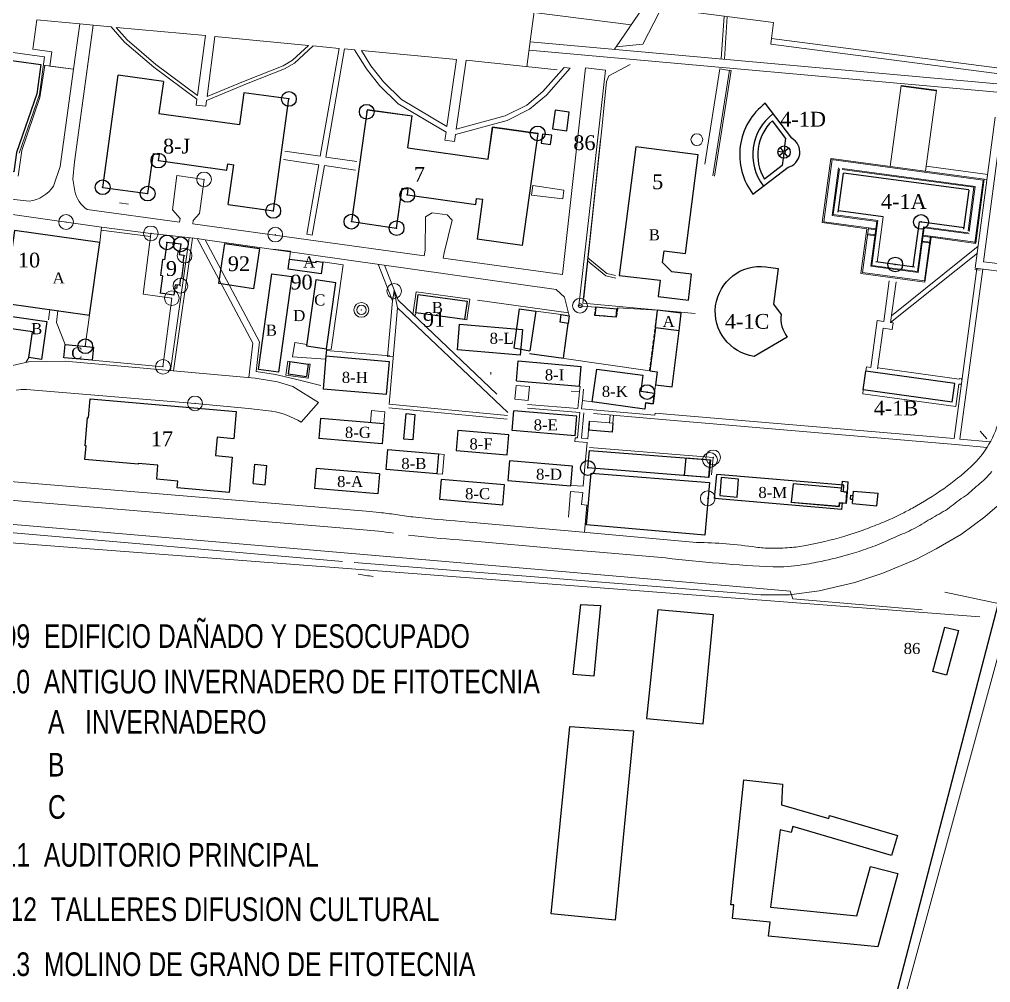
# Model space of a CAD drawing. Header units: millimetres. Extents: x 740 to 5908, y 1492 to 3373.
# Drawn here: x 4745.2 to 5140.1, y 2215.9 to 2607.5 of the extents above; entities that cross this region are included whole.
import ezdxf

# ---------------------------------------------------------------- set-up
doc = ezdxf.new("R2010")
doc.units = ezdxf.units.MM
doc.header["$PDMODE"] = 32
doc.header["$PDSIZE"] = 6
doc.linetypes.add('OCULTA3', pattern=[0.45, 0.3, -0.15])
for name, color, linetype in [('AUXIPUNT', 7, 'Continuous'), ('CERCAS', 42, 'Continuous'), ('CONSTRU2', 4, 'Continuous'), ('CONSTRU3', 3, 'Continuous'), ('CVL_PUNTO_NUM', 7, 'Continuous'), ('EDIFICIOS', 7, 'Continuous'), ('TEMPO', 7, 'Continuous'), ('TEMPOEDI', 7, 'Continuous'), ('VIALI', 6, 'Continuous')]:
    doc.layers.add(name, color=color, linetype=linetype)
doc.layers.add('VIAPEATO', color=8, linetype='Continuous', lineweight=0)
doc.styles.add('ARIAL', font='BOOKOS.TTF')
doc.styles.add('WMF-ARIAL0', font='arial.ttf')

msp = doc.modelspace()

# ---------------------------------------------------------------- linework, layer by layer
at = {"color": 7}
for p, q in [((5079.71, 2419.74), (5079.5, 2417)), ((5079.71, 2419.74), (5082.21, 2419.52)), ((5081.85, 2415.34), (5082.21, 2419.52)), ((5083.13, 2412.53), (5083.26, 2414.03)), ((5083.26, 2414.03), (5084.25, 2413.94)), ((5083.97, 2410.65), (5084.41, 2415.73)), ((5084.41, 2415.73), (5094.32, 2414.87)), ((5093.88, 2409.79), (5094.32, 2414.87)), ((5083.13, 2412.53), (5084.12, 2412.45)), ((5083.97, 2410.65), (5093.88, 2409.79))]:
    msp.add_line(p, q, dxfattribs=at)
msp.add_lwpolyline([(4300.18, 1984.43), (4453.08, 1940.03), (4580.18, 1912.85), (4722.26, 1870.97), (4798.36, 1843.09), (4883.6, 1835.78), (4915.97, 1848.95), (5020.9, 1900.99), (5233.79, 2716.9), (5251.5, 2788.26), (5258.76, 2832.58), (5262.45, 2871.52), (5263.64, 2901.55), (5263.33, 2931.6), (5259.57, 2976.3), (5248.42, 3146.62), (4880.45, 3150.47), (4106.56, 3151.7)])
for points in [[(4924.16, 2483.66), (4949.69, 2481.48), (4948.79, 2470.97), (4923.26, 2473.15)], [(4830.47, 2415.21), (4809.32, 2417.03), (4809.56, 2419.85), (4801, 2420.56), (4801.52, 2426.29), (4793.47, 2426.98), (4793.45, 2426.75), (4771.82, 2428.61), (4772.3, 2434.17), (4771.92, 2434.2), (4772.91, 2445.68), (4773.31, 2445.65), (4773.93, 2453.22), (4833.32, 2448.12), (4832.37, 2437.06), (4825.54, 2437.65), (4824.9, 2430.17), (4831.7, 2429.59)]]:
    msp.add_lwpolyline(points, close=True, dxfattribs=at)
at = {"layer": 'AUXIPUNT', "color": 7}
msp.add_line((4870.07, 2472.92), (4870.07, 2472.92), dxfattribs=at)
for p in [(4902.88, 2536.16), (4880.18, 2525.31), (4880.18, 2525.31), (4898.55, 2522.64), (4805.19, 2516.87), (4810.75, 2516.08), (5000.41, 2456), (4976.32, 2425.14)]:
    msp.add_point(p, dxfattribs=at)
at = {"layer": 'CERCAS', "color": 7}
msp.add_line((4870.01, 2473.51), (4869.6, 2469.36), dxfattribs=at)
msp.add_point((4771.94, 2474.63), dxfattribs=at)
at = {"layer": 'CONSTRU2', "color": 7}
for points in [[(4739.11, 2492.16), (4773.73, 2487.32), (4777.89, 2516.77), (4743.23, 2521.68)], [(4828.73, 2516.48), (4842.87, 2514.32), (4840.38, 2498.01), (4826.24, 2500.17)], [(4842.41, 2465.18), (4847.83, 2504.03), (4855.9, 2502.95), (4850.47, 2464.1)], [(4865.69, 2501.61), (4861.91, 2474.78), (4870.01, 2473.56), (4873.79, 2500.39)], [(4977.66, 2423.03), (5025.77, 2419.21), (5023.91, 2397.86), (4975.77, 2402.04)]]:
    msp.add_lwpolyline(points, close=True, dxfattribs=at)
at = {"layer": 'CONSTRU3', "color": 7}
for p, q in [((4948.35, 2489.92), (4946.23, 2473.94)), ((4948.35, 2489.92), (4955.16, 2488.97)), ((4955.16, 2488.97), (4952.74, 2472.8)), ((4979.51, 2490.49), (4979.21, 2487.19)), ((4988.15, 2489.68), (4979.51, 2490.49)), ((4988.15, 2489.68), (4987.87, 2486.4)), ((4965.12, 2484.4), (4965.54, 2487.5)), ((4965.12, 2484.4), (4965.54, 2487.5)), ((4968.3, 2483.91), (4965.12, 2484.4)), ((4968.3, 2483.91), (4965.12, 2484.4)), ((4965.54, 2487.5), (4968.76, 2487.03)), ((4965.54, 2487.5), (4968.76, 2487.03)), ((4968.76, 2487.03), (4968.3, 2483.91)), ((4968.76, 2487.03), (4968.3, 2483.91)), ((4987.87, 2486.4), (4979.21, 2487.19)), ((4946.23, 2473.94), (4952.74, 2472.8)), ((4855.16, 2468.42), (4854.47, 2463.42)), ((4855.16, 2468.42), (4862.62, 2467.41)), ((4862.62, 2467.41), (4861.93, 2462.4)), ((4854.47, 2463.42), (4861.93, 2462.4)), ((4901.49, 2436.87), (4902.38, 2447.23)), ((4902.38, 2447.23), (4906, 2446.92)), ((4906, 2446.92), (4905.11, 2436.56)), ((4905.11, 2436.56), (4901.49, 2436.87)), ((4840.28, 2418.82), (4840.9, 2426.63)), ((4840.9, 2426.63), (4845.79, 2426.17)), ((4845.16, 2418.36), (4845.79, 2426.17)), ((4840.28, 2418.82), (4845.16, 2418.36)), ((5081.31, 2410.83), (5081.68, 2415.3)), ((5058.82, 2411.26), (5078.52, 2409.54)), ((5078.52, 2409.54), (5078.68, 2411.01)), ((5078.68, 2411.01), (5081.31, 2410.83))]:
    msp.add_line(p, q, dxfattribs=at)
for points in [[(4961.92, 2563.05), (4967.72, 2562.24), (4968.78, 2569.87), (4963.03, 2570.69), (4961.92, 2563.06)], [(4865.75, 2508.92), (4865.8, 2509.3), (4868.56, 2508.88), (4867.91, 2504.14), (4854.48, 2505.92), (4854.99, 2510.08), (4865.82, 2508.67), (4865.85, 2508.9), (4865.65, 2508.93), (4865.62, 2508.7)], [(4754.21, 2469.31), (4749.04, 2470.05), (4750.53, 2480.51), (4729.29, 2483.54), (4729.96, 2488.52), (4756.39, 2484.74), (4754.18, 2469.31)], [(4763.3, 2469.93), (4763.81, 2475.36), (4775.27, 2474.33), (4774.76, 2468.95), (4763.31, 2469.99)]]:
    msp.add_lwpolyline(points, dxfattribs=at)
for points in [[(4957.38, 2557.17), (4961.15, 2556.63), (4961.69, 2560.41), (4957.93, 2560.92)], [(4926.15, 2485.48), (4906.32, 2488.23), (4907.35, 2495.69), (4927.19, 2492.94)], [(4976.96, 2432.29), (5025.98, 2428.39), (5025.34, 2421.25), (4976.32, 2425.14)]]:
    msp.add_lwpolyline(points, close=True, dxfattribs=at)
at = {"layer": 'EDIFICIOS', "color": 7}
for p, q in [((4779.1, 2539.18), (4785.33, 2584.81)), ((4803.75, 2582.29), (4785.33, 2584.81)), ((4803.75, 2582.29), (4801.9, 2569.29)), ((4836.4, 2577.72), (4834.62, 2564.76)), ((4854.75, 2575.2), (4836.4, 2577.72)), ((4848.44, 2529.67), (4854.75, 2575.2)), ((4801.9, 2569.29), (4834.62, 2564.76)), ((4886.56, 2570.83), (4880.18, 2525.31)), ((4904.88, 2568.25), (4886.55, 2570.83)), ((4886.56, 2570.83), (4904.89, 2568.28)), ((4903.09, 2555.3), (4904.89, 2568.28)), ((4937.57, 2563.72), (4935.72, 2550.78)), ((4935.8, 2550.75), (4937.61, 2563.73)), ((4955.93, 2561.18), (4937.57, 2563.72)), ((4937.61, 2563.73), (4955.93, 2561.18)), ((4955.93, 2561.18), (4949.57, 2515.58)), ((4903.09, 2555.3), (4935.8, 2550.75)), ((4797.4, 2536.74), (4799.65, 2552.96)), ((4799.65, 2552.96), (4802.12, 2552.61)), ((4801.78, 2550.14), (4802.12, 2552.61)), ((4801.78, 2550.14), (4829.54, 2546.29)), ((4829.54, 2546.29), (4829.88, 2548.77)), ((4829.88, 2548.77), (4832.36, 2548.43)), ((4830.12, 2532.21), (4832.36, 2548.43)), ((5131.28, 2538.18), (5080.22, 2545.07)), ((4779.1, 2539.18), (4797.4, 2536.74)), ((4830.12, 2532.21), (4848.44, 2529.67)), ((4805.19, 2516.87), (4804.21, 2509.74)), ((4810.76, 2516.11), (4805.19, 2516.87)), ((4810.76, 2516.11), (4810.17, 2511.85)), ((4949.57, 2515.58), (4931.27, 2518.24)), ((4812.01, 2511.6), (4810.17, 2511.85)), ((4803.42, 2509.85), (4802.54, 2503.41)), ((4804.21, 2509.74), (4803.42, 2509.85)), ((4811.96, 2508.67), (4811.08, 2502.23)), ((4812.01, 2511.6), (4811.61, 2508.72)), ((4811.96, 2508.67), (4811.61, 2508.72)), ((4803.33, 2503.3), (4802.35, 2496.16)), ((4803.33, 2503.3), (4802.54, 2503.41)), ((4810.73, 2502.28), (4810.34, 2499.41)), ((4811.08, 2502.23), (4810.73, 2502.28)), ((4807.92, 2495.4), (4802.35, 2496.16)), ((4808.5, 2499.66), (4807.92, 2495.4)), ((4809.1, 2498.1), (4808.3, 2498.2)), ((4810.34, 2499.41), (4808.5, 2499.66)), ((4809.3, 2499.55), (4809.1, 2498.1)), ((4947.25, 2460.61), (4947.94, 2468.65)), ((4947.94, 2468.65), (4973.66, 2466.43)), ((4972.97, 2458.38), (4973.66, 2466.43)), ((5088.31, 2456.89), (5089.33, 2464.46)), ((5125.51, 2459.53), (5089.33, 2464.46)), ((4947.25, 2460.61), (4972.97, 2458.38)), ((5124.48, 2451.96), (5088.31, 2456.89)), ((5124.48, 2451.96), (5125.51, 2459.53)), ((4945.52, 2440.36), (4946.21, 2448.43)), ((4971.9, 2446.22), (4946.21, 2448.43)), ((4971.22, 2438.15), (4971.9, 2446.22)), ((4971.22, 2438.15), (4945.52, 2440.36)), ((5081.48, 2410.87), (5081.85, 2415.34))]:
    msp.add_line(p, q, dxfattribs=at)
at = {"layer": 'EDIFICIOS'}
for p, q in [((5056.85, 2559.15), (5051.36, 2566.35)), ((5056.44, 2556.09), (5056.85, 2559.15)), ((5055.8, 2554.01), (5054.59, 2555.6)), ((5056.44, 2556.09), (5056.17, 2554.11)), ((5058.09, 2555.13), (5056.5, 2553.92)), ((5053.63, 2553.95), (5055.61, 2553.68)), ((5055.71, 2553.31), (5054.12, 2552.1)), ((5056.04, 2553.12), (5055.77, 2551.13)), ((5057.62, 2551.62), (5056.41, 2553.21)), ((5055.36, 2548.08), (5048.16, 2542.58)), ((5055.77, 2551.13), (5055.36, 2548.08))]:
    msp.add_line(p, q, dxfattribs=at)
at = {"layer": 'EDIFICIOS', "color": 7}
msp.add_lwpolyline([(4724.13, 2593.33), (4753.92, 2589.25), (4752.29, 2577.32), (4743.95, 2553.44), (4742.88, 2545.57), (4722.98, 2548.3), (4724.07, 2556.16), (4722.48, 2581.4)], close=True, dxfattribs=at)
at = {"layer": 'EDIFICIOS'}
for points in [[(5057.75, 2547.39, 0.668179), (5059.34, 2559.18), (5048.46, 2573.46, 0.414214), (5043.47, 2536.5)], [(5048.68, 2506.99), (5053.76, 2506.3), (5051.79, 2491.73), (5054.94, 2487.6, 0.198891), (5057.39, 2478.35), (5043.96, 2470.54), (5043.96, 2470.54, -0.98912)]]:
    msp.add_lwpolyline(points, format="xyb", close=True, dxfattribs=at)
for points in [[(5007.31, 2513.43), (5016, 2512.3), (5021.16, 2552.45), (4995.84, 2555.73), (4989.12, 2503.43), (5005.76, 2501.46), (5004.98, 2494.84), (5017.23, 2493.4), (5018.47, 2503.91), (5010.5, 2504.85), (5006.69, 2508.66), (5007.31, 2513.43)], [(4973.52, 2369.7), (4981.53, 2369.21), (4978.72, 2340.48), (4970.32, 2341.16), (4973.52, 2369.7)], [(5000.15, 2323.29), (5023.27, 2321.16), (5027.36, 2365.38), (5004.78, 2367.47), (5000.15, 2323.29)], [(4961.44, 2243.8), (4968.98, 2320.07), (4994.9, 2318.28), (4987.43, 2241.34), (4961.44, 2243.8)], [(5049.84, 2234.8), (5050.41, 2240.43), (5035.1, 2241.97), (5035.66, 2247.56), (5034.44, 2247.56), (5039.8, 2298.3), (5055.52, 2296.64), (5055.07, 2288.17), (5074.34, 2282.68), (5074.63, 2283.8), (5102.24, 2275.7), (5099.86, 2267.64), (5059.65, 2279.39), (5059, 2276.95), (5054.53, 2278.03), (5050.59, 2246.64), (5085.69, 2243.06), (5091.3, 2263.16), (5102.37, 2260.2), (5094.27, 2230.44), (5049.84, 2234.8)]]:
    msp.add_lwpolyline(points, dxfattribs=at)
for points in [[(5016.26, 2429.22), (5026.15, 2428.43), (5025.5, 2421.29), (5015.62, 2422.08)], [(5029.93, 2413.95), (5036.98, 2413.33), (5037.62, 2420.66), (5030.58, 2421.27)], [(5127, 2359.07), (5122.12, 2340.94), (5116.58, 2342.33), (5121.46, 2360.46)]]:
    msp.add_lwpolyline(points, close=True, dxfattribs=at)
at = {"layer": 'EDIFICIOS', "color": 7}
msp.add_lwpolyline([(5080.41, 2415.46), (5081.85, 2415.34), (5079.35, 2415.56), (5079.5, 2417), (5059.81, 2418.72), (5058.99, 2411.3), (5078.69, 2409.58), (5078.85, 2411.05), (5081.48, 2410.87)], dxfattribs=at)
at = {"layer": 'EDIFICIOS'}
for radius in [2.5, 0.5]:
    msp.add_circle((5056.11, 2553.61), radius, dxfattribs=at)
for radius, start, end in [(21.06, 127.3167, 217.3167), (19.06, 133.3389, 211.2946)]:
    msp.add_arc((5064.45, 2552.49), radius, start, end, dxfattribs=at)
at = {"layer": 'EDIFICIOS', "color": 7}
for p in [(4854.75, 2575.2), (4854.75, 2575.2), (4886.43, 2569.97), (4955.93, 2561.18), (4955.93, 2561.18), (4801.71, 2550.15), (4779.02, 2539.29), (4797.32, 2536.72), (4848.38, 2529.68)]:
    msp.add_point(p, dxfattribs=at)
at = {"layer": 'TEMPO', "color": 7}
for p, q in [((5072.31, 2525.26), (5072.31, 2525.22)), ((4987.87, 2486.4), (4988.14, 2489.66)), ((5003.88, 2482.11), (5004.67, 2489.31)), ((5014.32, 2488.12), (5004.67, 2489.31)), ((5013.44, 2480.93), (5014.32, 2488.12)), ((4966.4, 2469.75), (4968.3, 2483.91)), ((4952.59, 2471.72), (4966.4, 2469.75)), ((5010.62, 2458.12), (5010.62, 2458.12)), ((5002.86, 2451.22), (5003.49, 2455.54)), ((5002.86, 2451.22), (5003.49, 2455.53)), ((4999.72, 2451.66), (5002.86, 2451.22)), ((4999.72, 2451.66), (5002.86, 2451.22)), ((4986.29, 2439.73), (4976.58, 2440.58)), ((4976.89, 2444.22), (4976.69, 2440.57)), ((4986.29, 2439.73), (4986.61, 2443.37)), ((5027.89, 2412.77), (5028.74, 2422.54)), ((5080.48, 2418.12), (5028.74, 2422.54)), ((5080.24, 2415.42), (5080.48, 2418.12)), ((5079.61, 2408.24), (5027.89, 2412.77)), ((5079.61, 2408.24), (5079.85, 2410.93))]:
    msp.add_line(p, q, dxfattribs=at)
for p in [(5111.8, 2525.2), (5101.31, 2507.89)]:
    msp.add_point(p, dxfattribs=at)
at = {"layer": 'TEMPOEDI', "color": 7}
for p, q in [((5078.14, 2529.12), (5080.28, 2544.97)), ((4898.55, 2522.64), (4900.82, 2538.97)), ((4900.82, 2538.97), (4903.29, 2538.62)), ((4902.95, 2536.15), (4903.29, 2538.62)), ((4902.95, 2536.15), (4930.71, 2532.28)), ((5129.26, 2522.22), (5131.4, 2538.08)), ((4930.71, 2532.28), (4931.05, 2534.76)), ((4931.05, 2534.76), (4933.53, 2534.42)), ((4933.53, 2534.42), (4931.27, 2518.24)), ((5096.4, 2527.28), (5078.22, 2529.73)), ((4880.18, 2525.31), (4898.55, 2522.64)), ((5108.68, 2506.86), (5111.16, 2525.29)), ((5129.34, 2522.84), (5111.16, 2525.29)), ((5109.22, 2506.78), (5093.38, 2508.92)), ((4869.78, 2470.6), (4868.64, 2457.23)), ((4895.54, 2468.37), (4869.78, 2470.6)), ((4895.48, 2468.38), (4894.34, 2455)), ((4894.39, 2455), (4868.64, 2457.23)), ((4867.62, 2445.26), (4866.93, 2437.18)), ((4893.35, 2443.03), (4867.62, 2445.26)), ((4893.32, 2443.04), (4892.63, 2434.96)), ((4892.65, 2434.95), (4866.93, 2437.18)), ((4923.52, 2440.39), (4922.83, 2432.32)), ((4944.15, 2438.61), (4923.52, 2440.39)), ((4943.46, 2430.54), (4944.15, 2438.61)), ((4894.3, 2424.55), (4894.99, 2432.62)), ((4894.99, 2432.62), (4915.61, 2430.84)), ((4915.61, 2430.84), (4914.92, 2422.77)), ((4922.83, 2432.32), (4943.46, 2430.54)), ((4865.88, 2424.92), (4865.18, 2416.78)), ((4891.59, 2422.7), (4865.88, 2424.92)), ((4944.45, 2428.09), (4943.77, 2420.03)), ((4970.15, 2425.88), (4944.45, 2428.09)), ((4969.46, 2417.82), (4970.15, 2425.88)), ((4891.58, 2422.7), (4890.89, 2414.58)), ((4914.92, 2422.77), (4894.3, 2424.55)), ((4916.69, 2420.51), (4916, 2412.44)), ((4942.41, 2418.28), (4916.69, 2420.51)), ((4941.72, 2410.21), (4942.41, 2418.28)), ((4943.77, 2420.03), (4969.46, 2417.82)), ((4890.89, 2414.61), (4865.19, 2416.83)), ((4916, 2412.44), (4941.72, 2410.21))]:
    msp.add_line(p, q, dxfattribs=at)
msp.add_lwpolyline([(5003.9, 2458.9), (5010.62, 2458.12), (5013.44, 2480.93), (5003.88, 2482.11), (5001.53, 2464.62), (5004.54, 2464.23), (5003.9, 2458.9)], close=True, dxfattribs=at)
msp.add_lwpolyline([(4999.42, 2449.07), (4978.08, 2452.05), (4979.92, 2465.33), (4998.71, 2462.83), (4997.81, 2456.37), (5003.49, 2455.53), (5002.86, 2451.22), (4999.81, 2451.65), (4999.45, 2449.07)], dxfattribs=at)
at = {"layer": 'VIALI', "color": 7, "linetype": 'OCULTA3', "ltscale": 5}
for p, q in [((4979.21, 2487.19), (4979.51, 2490.49)), ((4988.38, 2490.26), (4987.87, 2486.4)), ((5001.53, 2464.62), (5004.67, 2489.31)), ((4987.87, 2486.4), (4979.21, 2487.19))]:
    msp.add_line(p, q, dxfattribs=at)
at = {"layer": 'VIAPEATO', "color": 8}
for p, q in [((4954.45, 2610.7), (4952.99, 2599.65)), ((4998.68, 2612.28), (4987.9, 2596.37)), ((5005.51, 2610.67), (4998.74, 2597.49)), ((5008.55, 2611.86), (5051.81, 2606.21)), ((4752.2, 2607.39), (4750.68, 2595.37)), ((4752.2, 2607.39), (4769.72, 2605.67)), ((4993.99, 2605.34), (4954.41, 2610.36)), ((5031.72, 2608.84), (5030.6, 2591.46)), ((5032.99, 2608.67), (5031.87, 2591.35)), ((4767.18, 2587.24), (4769.72, 2605.67)), ((4769.72, 2605.67), (4767.18, 2587.24)), ((4767.6, 2549.65), (4775.18, 2605.2)), ((4775.18, 2605.2), (4769.72, 2605.67)), ((5051.81, 2606.21), (5051.01, 2599.8)), ((4952.99, 2599.65), (4951.57, 2588.31)), ((5050.71, 2597.52), (5051.01, 2599.8)), ((5051.01, 2599.8), (5166.52, 2584.7)), ((4723.53, 2596.64), (4755.44, 2592.27)), ((4750.68, 2595.37), (4758.3, 2594.39)), ((4869.77, 2551.53), (4877.42, 2595.55)), ((4877.42, 2595.55), (4881.46, 2595.17)), ((4881.46, 2595.17), (4886.29, 2587.45)), ((4884.22, 2594.91), (4888.09, 2588.71)), ((4922.94, 2591.26), (4884.22, 2594.91)), ((5178.2, 2574.83), (4952.41, 2595.06)), ((5179.05, 2578.12), (4952.84, 2598.44)), ((4987.9, 2596.37), (4987.05, 2595.33)), ((4998.74, 2597.49), (4987.9, 2596.37)), ((5050.71, 2597.52), (5168.48, 2582.12)), ((4755.44, 2592.27), (4753.36, 2577.06)), ((4758.3, 2594.39), (4757.54, 2588.56)), ((4922.94, 2591.26), (4919.03, 2564.02)), ((4926.82, 2590.91), (4922.83, 2562.9)), ((4963.87, 2587.02), (4926.82, 2590.91)), ((4755.45, 2588.85), (4753.44, 2575.72)), ((4767.18, 2587.24), (4754.98, 2588.92)), ((4767.18, 2587.24), (4757.54, 2588.56)), ((4767.18, 2587.24), (4761.75, 2547.66)), ((4886.29, 2587.45), (4891.55, 2580.7)), ((4888.09, 2588.71), (4893.19, 2582.17)), ((4958.07, 2578.19), (4966.65, 2588.02)), ((4959.48, 2576.76), (4969.08, 2587.77)), ((4965.99, 2503.75), (4975.33, 2587.78)), ((4969.08, 2587.77), (4966.65, 2588.02)), ((4983.46, 2586.96), (4972.62, 2491.11)), ((4975.33, 2587.78), (4983.46, 2586.96)), ((4993.54, 2589.24), (4984.81, 2584.55)), ((5023.87, 2548.71), (5029.98, 2587.39)), ((5027.19, 2543.89), (5033.89, 2586.93)), ((5027.89, 2543.78), (5034.58, 2586.82)), ((5033.86, 2586.76), (5029.98, 2587.39)), ((5034.58, 2586.82), (5033.89, 2586.93)), ((4984.81, 2584.55), (4983.97, 2582.3)), ((4891.55, 2580.7), (4899.19, 2573.21)), ((4893.19, 2582.17), (4900.54, 2574.96)), ((4983.97, 2582.3), (4982.71, 2569.9)), ((5103.71, 2580.62), (5099.29, 2547.71)), ((5118.01, 2578.54), (5103.68, 2580.42)), ((5118.04, 2578.74), (5103.71, 2580.62)), ((4753.36, 2577.06), (4745.02, 2553.18)), ((4753.44, 2575.72), (4746.2, 2554.18)), ((4900.54, 2574.96), (4919.03, 2564.02)), ((4951.49, 2572.67), (4958.07, 2578.19)), ((4952.59, 2570.99), (4959.48, 2576.76)), ((5118.04, 2578.74), (5113.61, 2545.77)), ((4899.19, 2573.21), (4918.7, 2561.67)), ((4942.75, 2568.37), (4951.49, 2572.67)), ((4943.47, 2566.49), (4952.59, 2570.99)), ((4922.83, 2562.9), (4942.75, 2568.37)), ((4982.71, 2569.9), (4982.22, 2565.59)), ((5142.02, 2567.75), (5133.89, 2506.33)), ((4922.52, 2560.74), (4943.47, 2566.49)), ((4982.22, 2565.59), (4974.63, 2494.18)), ((5144.73, 2565.28), (5137.27, 2508.98)), ((4918.7, 2561.67), (4918.23, 2558.48)), ((4922.11, 2557.94), (4922.52, 2560.74)), ((4918.23, 2558.48), (4922.11, 2557.94)), ((4981.47, 2558.77), (4978.03, 2526.69)), ((4746.2, 2554.18), (4744.65, 2543.85)), ((4882.32, 2549.72), (4869.77, 2551.53)), ((4761.75, 2547.66), (4759.06, 2539.69)), ((4767.6, 2549.65), (4766.89, 2542.64)), ((4866.91, 2548.43), (4852.59, 2550.55)), ((4862.01, 2520.25), (4866.91, 2548.43)), ((4864.26, 2519.85), (4869.17, 2548.1)), ((4881.81, 2546.23), (4869.17, 2548.1)), ((5071.63, 2524.89), (5075.14, 2550.96)), ((5072.27, 2525.27), (5075.68, 2550.54)), ((5137.1, 2542.2), (5075.25, 2550.55)), ((5137.55, 2542.54), (5075.3, 2550.94)), ((5138.94, 2544.52), (5113.9, 2547.9)), ((4807.42, 2530.17), (4809.25, 2544.06)), ((4809.25, 2544.06), (4820.27, 2542.48)), ((5075.64, 2527.84), (5078.25, 2547.17)), ((5076.09, 2528.18), (5078.59, 2546.72)), ((5133.32, 2539.3), (5079.7, 2546.54)), ((5133.77, 2539.64), (5079.76, 2546.93)), ((4766.89, 2542.64), (4767.74, 2537.73)), ((4820.27, 2542.48), (4818.47, 2528.6)), ((5133.32, 2539.3), (5130.97, 2521.53)), ((5133.77, 2539.64), (5131.34, 2521.24)), ((5137.1, 2542.2), (5133.71, 2516.55)), ((5137.55, 2542.54), (5134.11, 2516.5)), ((5138.66, 2542.39), (5137.55, 2542.54)), ((4736.83, 2535.03), (4749.17, 2533.59)), ((4789.47, 2532.46), (4785.87, 2532.97)), ((4747.13, 2527.52), (4738.53, 2528.75)), ((4778.52, 2523.09), (4747.13, 2527.52)), ((4772.72, 2530.28), (4810.29, 2525.12)), ((4810.49, 2526.58), (4807.42, 2530.17)), ((4818.47, 2528.6), (4815.81, 2525.73)), ((4910.32, 2527.22), (4913.06, 2528.84)), ((4913.06, 2528.84), (4919.09, 2528.07)), ((4919.09, 2528.07), (4921.18, 2525.92)), ((5093.83, 2525.39), (5075.64, 2527.84)), ((5094.28, 2525.73), (5076.09, 2528.18)), ((4810.29, 2525.12), (4810.49, 2526.58)), ((4815.63, 2524.39), (4815.81, 2525.73)), ((4815.63, 2524.39), (4909.81, 2511.46)), ((4910.11, 2513.67), (4910.32, 2527.22)), ((4921.18, 2525.92), (4917.84, 2512.68)), ((4978.03, 2526.69), (4974.32, 2492.16)), ((5089.81, 2522.44), (5071.63, 2524.89)), ((5090.45, 2522.82), (5072.27, 2525.27)), ((5091.37, 2507.2), (5093.83, 2525.39)), ((5091.82, 2507.54), (5094.28, 2525.73)), ((4778.37, 2521.88), (4777.89, 2516.77)), ((4778.52, 2523.09), (4778.37, 2521.88)), ((4778.37, 2521.88), (4798.47, 2519.3)), ((4778.52, 2523.09), (4798.63, 2520.51)), ((4798.63, 2520.51), (4798.47, 2519.3)), ((4798.63, 2520.51), (4817.46, 2518.43)), ((4864.26, 2519.85), (4862.01, 2520.25)), ((5087.36, 2504.26), (5089.81, 2522.44)), ((5088, 2504.63), (5090.45, 2522.82)), ((5093.44, 2519.54), (5090.07, 2519.99)), ((5093.5, 2519.93), (5090.13, 2520.39)), ((5093.77, 2521.96), (5090.4, 2522.42)), ((5093.82, 2522.36), (5090.45, 2522.82)), ((5112.81, 2523.23), (5110.36, 2505.04)), ((5113.15, 2522.78), (5110.7, 2504.59)), ((5133.91, 2516.95), (5112.35, 2519.86)), ((5130.99, 2520.78), (5112.81, 2523.23)), ((5131.34, 2520.33), (5113.15, 2522.78)), ((4795.47, 2495.8), (4798.47, 2519.3)), ((4814.21, 2518.72), (4806.58, 2464.8)), ((4815.5, 2518.54), (4807.87, 2464.69)), ((4820.68, 2517.97), (4817.46, 2518.43)), ((4817.46, 2518.43), (4840.11, 2475.86)), ((4820.68, 2517.97), (4842.79, 2476.43)), ((4820.68, 2517.97), (4963.38, 2497.65)), ((5115.74, 2516.53), (5111.97, 2517.04)), ((5115.79, 2516.92), (5112.03, 2517.43)), ((5115.67, 2519.01), (5112.3, 2519.46)), ((5115.72, 2519.41), (5113.27, 2501.22)), ((5115.88, 2518.93), (5113.42, 2500.74)), ((5133.91, 2516.95), (5115.72, 2519.41)), ((5134.06, 2516.47), (5115.88, 2518.93)), ((4855.42, 2513.29), (4848.16, 2514.1)), ((4855.42, 2513.29), (4854.99, 2510.08)), ((4909.81, 2511.46), (4910.11, 2513.67)), ((4917.52, 2510.4), (4917.84, 2512.68)), ((5134.71, 2512.54), (5099.42, 2484.31)), ((5135.06, 2515.29), (5099.78, 2487.06)), ((4868.6, 2508.99), (4876.79, 2507.75)), ((4876.79, 2507.75), (4871.98, 2473.33)), ((4896.83, 2493.12), (4891.03, 2507.95)), ((4917.52, 2510.4), (4965.99, 2503.75)), ((4976.19, 2509.37), (4983.7, 2503.26)), ((4976.26, 2510.56), (4984.06, 2504.28)), ((5137.27, 2508.98), (5153.2, 2507.04)), ((4899.22, 2493.36), (4893.65, 2507.58)), ((4984.06, 2504.28), (4987.59, 2503.4)), ((5113.42, 2500.74), (5087.36, 2504.26)), ((5113.27, 2501.22), (5088, 2504.63)), ((5110.7, 2504.59), (5091.37, 2507.2)), ((5110.36, 2505.04), (5091.82, 2507.54)), ((5134.57, 2506.24), (5125.25, 2437.07)), ((5127.55, 2436.85), (5136.91, 2505.96)), ((5135.91, 2505.59), (5133.64, 2505.9)), ((5133.89, 2506.33), (5157.62, 2503.43)), ((4983.7, 2503.26), (4987.77, 2502.38)), ((5098.89, 2501.2), (5096.65, 2484.69)), ((5101.67, 2500.83), (5099.42, 2484.31)), ((4897.56, 2497.1), (4896.83, 2493.06)), ((4897.56, 2497.1), (4898.95, 2490.3)), ((4897.56, 2497.1), (4899.23, 2493.35)), ((4905.19, 2487.38), (4906.49, 2496.82)), ((4906.49, 2496.82), (4928.31, 2493.79)), ((4966.8, 2494.61), (4963.38, 2497.65)), ((4795.47, 2495.8), (4807.15, 2494.19)), ((4803.55, 2466.28), (4807.15, 2494.19)), ((4896.83, 2493.12), (4894.84, 2470.54)), ((4939.3, 2455.19), (4899.22, 2493.36)), ((4928.31, 2493.79), (4927.14, 2485.34)), ((4968.44, 2488.26), (4931.49, 2493.38)), ((4968.76, 2487.03), (4966.8, 2494.61)), ((4974.32, 2492.16), (5020.01, 2487.96)), ((4757.57, 2489.55), (4756.99, 2485.34)), ((4760.83, 2489.12), (4760.19, 2484.31)), ((4898.95, 2490.3), (4895.48, 2451.08)), ((4898.95, 2490.3), (4943.74, 2447.71)), ((4906.18, 2487.24), (4906.32, 2488.23)), ((4979.51, 2490.49), (4972.62, 2491.11)), ((5004.67, 2489.31), (4988.38, 2490.26)), ((4760.19, 2484.31), (4763.81, 2475.36)), ((4773.73, 2487.32), (4771.94, 2474.63)), ((4906.18, 2487.24), (4905.19, 2487.38)), ((4926.15, 2485.48), (4927.14, 2485.34)), ((5093.94, 2485.06), (5091.35, 2466)), ((5096.65, 2484.69), (5093.94, 2485.06)), ((5099.42, 2484.31), (5100.54, 2484.17)), ((5100.54, 2484.17), (5100.13, 2481.4)), ((4966.4, 2469.75), (4968.3, 2483.91)), ((5096.4, 2481.99), (5094.16, 2465.47)), ((5100.13, 2481.4), (5096.4, 2481.99)), ((4842.79, 2476.43), (4841.4, 2464.32)), ((4856.27, 2470.39), (4857.11, 2476.18)), ((4857.11, 2476.18), (4862, 2475.38)), ((4840.11, 2475.86), (4838.51, 2461.95)), ((4895.74, 2470.7), (4869.98, 2472.93)), ((4871.98, 2473.33), (4870.01, 2473.51)), ((4739.43, 2466.17), (4748.82, 2468.26)), ((4747.84, 2468.04), (4749.03, 2470.05)), ((4748.82, 2468.26), (4763.78, 2468.63)), ((4841, 2461.73), (4763.78, 2468.63)), ((4774.76, 2468.95), (4803.55, 2466.28)), ((4854.37, 2468.53), (4853.58, 2462.83)), ((4855.16, 2468.42), (4854.37, 2468.53)), ((4856.27, 2470.39), (4869.6, 2469.36)), ((4894.84, 2470.54), (4897.18, 2470.33)), ((4966.64, 2469.7), (5001.53, 2464.62)), ((4849.27, 2463.15), (4841.4, 2464.32)), ((4862.62, 2467.41), (4863.41, 2467.3)), ((4863.41, 2467.3), (4862.63, 2461.59)), ((5089.33, 2464.46), (5089.58, 2466.24)), ((5091.35, 2466), (5089.58, 2466.24)), ((5127.37, 2461.3), (5094.2, 2465.82)), ((4841, 2461.73), (4848.45, 2460.5)), ((4848.45, 2460.5), (4850.11, 2460.23)), ((4856.95, 2461.36), (4849.27, 2463.15)), ((4853.58, 2462.83), (4862.57, 2461.61)), ((4867.74, 2458.74), (4856.95, 2461.36)), ((4936.94, 2464.11), (4936.81, 2463.12)), ((5127.41, 2461.55), (5127.37, 2461.3)), ((5128.3, 2461.42), (5127.41, 2461.55)), ((5128.3, 2461.42), (5128.27, 2461.18)), ((5128.49, 2461.15), (5128.27, 2461.18)), ((4748.1, 2457.12), (4816.62, 2451.34)), ((4850.11, 2460.23), (4856.31, 2458.27)), ((4856.31, 2458.27), (4866.86, 2451.83)), ((4972.94, 2456.12), (4973.14, 2458.35)), ((4974.12, 2452.58), (4974.56, 2457.24)), ((5003.9, 2458.9), (5003.49, 2455.54)), ((5088.09, 2455.27), (5088.31, 2456.89)), ((5125.99, 2450.1), (5127.23, 2459.29)), ((5128.23, 2459.16), (5127.23, 2459.29)), ((4972.94, 2456.12), (4969.54, 2456.31)), ((4972.27, 2449.3), (4972.94, 2456.12)), ((4973.74, 2449.17), (4974.12, 2452.58)), ((4978.08, 2452.05), (4974.12, 2452.58)), ((5125.99, 2450.1), (5088.09, 2455.27)), ((4816.62, 2451.34), (4838.36, 2449.32)), ((4847.75, 2448.23), (4838.36, 2449.32)), ((4859.72, 2443.74), (4866.86, 2451.83)), ((4895.34, 2449.59), (4943.49, 2444.93)), ((4895.48, 2451.08), (4943.64, 2446.42)), ((4973.11, 2447.7), (4951.72, 2449.49)), ((4951.85, 2451), (4972.27, 2449.3)), ((4973.74, 2449.17), (5003.56, 2446.64)), ((4972.17, 2437.36), (4973.11, 2447.7)), ((4973.79, 2437.22), (4974.64, 2447.57)), ((4978.62, 2447.23), (5003.38, 2445.15)), ((4985.42, 2446.66), (4985.15, 2443.54)), ((4986.71, 2446.55), (4986.45, 2443.43)), ((5127.27, 2434.55), (5003.38, 2445.15)), ((5003.56, 2446.64), (5003.65, 2447.43)), ((5003.65, 2447.43), (5125.25, 2437.07)), ((4976.27, 2437.01), (4976.89, 2444.22)), ((4971.02, 2435.93), (4971.16, 2437.45)), ((4972.17, 2437.36), (4971.16, 2437.45)), ((4976.27, 2437.01), (4973.79, 2437.22)), ((5127.55, 2436.85), (5139.99, 2435.78)), ((5135.88, 2440.1), (5138.56, 2436.99)), ((4975.99, 2435.51), (4971.02, 2435.93)), ((4975.99, 2435.51), (4974.96, 2424.06)), ((4977.06, 2433.43), (5027.29, 2429.44)), ((5127.23, 2434.53), (5138.64, 2433.51)), ((5027.29, 2429.44), (5026.64, 2422.3)), ((4447.39, 2427.5), (5036.89, 2376.91)), ((4455.88, 2423.78), (4876.49, 2387.09)), ((4974.43, 2417.69), (4974.96, 2424.06)), ((5135.68, 2364.63), (4446.33, 2417.24)), ((4727.11, 2420.79), (4831.43, 2412.14)), ((4974.43, 2417.69), (4969.54, 2418.06)), ((4726.03, 2413.28), (4885.06, 2400.05)), ((4969.28, 2415.58), (4968.51, 2405.21)), ((4974.24, 2415.19), (4969.28, 2415.58)), ((4973.77, 2410.26), (4974.24, 2415.19)), ((4831.43, 2412.14), (4886.2, 2407.53)), ((4975.89, 2410.08), (4973.77, 2410.26)), ((4974.99, 2399.06), (4975.89, 2410.08)), ((5144.84, 2411.32), (5137.76, 2405.28)), ((5137.76, 2405.28), (5128.26, 2398.3)), ((4969.8, 2399.51), (4924.89, 2403.41)), ((5020.56, 2394.87), (4969.8, 2399.51)), ((5080.38, 2397.31), (5087.45, 2399.56)), ((5128.26, 2398.3), (5118.01, 2392.25)), ((4924.01, 2395.9), (4969.14, 2391.93)), ((4969.14, 2391.93), (4979.37, 2391.04)), ((4979.37, 2391.04), (5007.88, 2388.56)), ((5118.01, 2392.25), (5110.02, 2388.1)), ((5046.62, 2373.51), (4881.34, 2386.69)), ((5110.02, 2388.1), (5096.23, 2382.31)), ((5096.23, 2382.31), (5084.93, 2378.58)), ((5084.93, 2378.58), (5070.33, 2375.13)), ((5036.89, 2376.91), (5058.57, 2375.02)), ((5058.39, 2373.5), (5046.62, 2373.51)), ((5070.33, 2375.13), (5058.39, 2373.5)), ((5058.57, 2375.02), (5059.64, 2371.94)), ((5143.85, 2369.94), (5121.49, 2374.61)), ((5059.64, 2371.94), (5112.24, 2367.42))]:
    msp.add_line(p, q, dxfattribs=at)
at = {"layer": 'VIAPEATO', "color": 7}
for p, q in [((4953.95, 2539.97), (4953.43, 2536.12)), ((4966.59, 2538.16), (4953.95, 2539.97)), ((4953.43, 2536.12), (4966.16, 2534.58)), ((4966.16, 2534.58), (4966.59, 2538.16)), ((5093.91, 2508.85), (5096.4, 2527.28)), ((4955.16, 2488.97), (4965.54, 2487.5)), ((4946.62, 2453.11), (4947.19, 2458.69)), ((4947.19, 2458.69), (4952.56, 2458.23)), ((4951.99, 2452.64), (4952.56, 2458.23)), ((4946.62, 2453.11), (4951.99, 2452.64)), ((4888.36, 2448.45), (4887.94, 2443.5)), ((4893.74, 2447.98), (4888.36, 2448.45)), ((4893.35, 2443.03), (4893.74, 2447.98)), ((4976.89, 2444.22), (4986.57, 2443.42)), ((4915.61, 2430.84), (4917.85, 2430.65)), ((4917.85, 2430.65), (4917.17, 2422.58)), ((4914.92, 2422.77), (4917.17, 2422.58))]:
    msp.add_line(p, q, dxfattribs=at)
at = {"layer": 'VIAPEATO', "color": 8}
for points in [[(4300.18, 1984.43), (4453.08, 1940.03), (4580.18, 1912.85), (4722.26, 1870.97), (4798.36, 1843.09), (4883.6, 1835.78), (4915.97, 1848.95), (5020.9, 1900.99), (5166.66, 2434.78), (5162.69, 2435.67), (5233.79, 2716.9), (5251.5, 2788.26), (5258.76, 2832.58), (5262.45, 2871.52), (5263.64, 2901.55), (5263.33, 2931.6), (5259.57, 2976.3), (5248.42, 3146.62), (5026.32, 3148.94), (4928.99, 3149.96), (4908.03, 3150), (4857.43, 3150.5), (4106.56, 3151.7)], [(4853.05, 2553.95), (4867.51, 2551.86), (4875.16, 2595.77), (4864.63, 2596.79), (4857.01, 2589.78), (4853.01, 2587.37), (4837.55, 2581.28), (4821.29, 2574.61), (4820.95, 2572.21), (4817.04, 2572.73), (4817.36, 2575.05), (4799.79, 2588.14), (4787.96, 2598.24), (4782.53, 2604.48), (4775.18, 2605.2), (4772.88, 2588.24), (4767.6, 2549.65)]]:
    msp.add_lwpolyline(points, dxfattribs=at)
for points in [[(4820.89, 2600.94), (4784.55, 2604.29), (4788.95, 2599.23), (4800.67, 2589.24), (4817.58, 2576.64)], [(4856.17, 2590.9), (4852.38, 2588.63), (4837.03, 2582.58), (4821.5, 2576.21), (4824.67, 2600.59), (4862.76, 2596.96)]]:
    msp.add_lwpolyline(points, close=True, dxfattribs=at)
for centre, radius in [((5020.66, 2558.65), 2.39), ((4973.21, 2491.15), 0.8), ((4884.23, 2489.43), 1.9)]:
    msp.add_circle(centre, radius, dxfattribs=at)
for centre, radius, start, end in [((4747.01, 2548.17), 14.73, 278.4171, 324.8545), ((4779.27, 2540.04), 11.76, 191.3408, 236.1265), ((4748.63, 2421.9), 35.22, 90.866, 97.8533), ((4842.64, 2416.42), 32.22, 57.9852, 80.8703), ((5104.91, 2455.02), 40.01, 312.8113, 346.5278), ((5060.21, 2503.27), 105.78, 305.089, 312.8113), ((5109.2, 2450.08), 41.04, 309.0002, 319.9406), ((5168.05, 2377.4), 52.48, 129.0002, 133.1551), ((5045.25, 2524.57), 131.81, 298.5804, 305.089), ((5148.04, 2383.51), 35.3, 122.5709, 129.3026), ((5117.5, 2431.31), 21.43, 302.5709, 313.1551), ((5097.79, 2444.89), 44.03, 299.0533, 309.3026), ((4968.87, 3264.57), 861.02, 264.48998, 264.84757), ((4883.1, 2313.38), 94.03, 80.7848, 84.8476), ((4920.09, 2541.36), 136.93, 260.7848, 263.7544), ((4971.2, 3008.36), 606.72, 263.75444, 265.62245), ((5059.42, 2493.05), 97.32, 291.2277, 296.9846), ((5016.53, 2577.3), 191.85, 296.9846, 298.5804), ((5212.7, 2238.05), 192.58, 119.0533, 121.4699), ((4558.34, 3783.07), 1481.23, 290.9288, 291.22766), ((5083.91, 2448.47), 54.12, 293.1413, 301.4699), ((4861.68, 2135.36), 265.72, 82.3026, 84.9523), ((4959.62, 2891.75), 497.13, 263.501, 265.8917), ((5036.19, 2547.75), 156.8, 280.5792, 286.3717), ((5287.99, 1970.96), 465.17, 113.1413, 114.1268), ((5017.57, 2206.15), 188.75, 81.7598, 89.0936), ((5054.33, 2450.6), 57.97, 274.0488, 280.5792), ((5057.67, 2485.18), 98.27, 289.4028, 294.1268), ((5050.79, 2435.55), 43.04, 261.7598, 269.9613), ((5050.84, 2499.97), 107.47, 269.9613, 274.0488), ((5039.51, 2538.66), 154.76, 281.8295, 286.2611), ((5042.76, 2527.54), 143.18, 286.2611, 289.4028), ((5085.43, 3053.19), 669.13, 263.34497, 267.10808), ((5052.7, 2453.01), 68.11, 269.1367, 278.9489), ((5038.29, 2544.51), 160.74, 278.9489, 281.8295), ((4896.64, 2455.61), 74.94, 259.4948, 264.1937)]:
    msp.add_arc(centre, radius, start, end, dxfattribs=at)
for p in [(4820.27, 2542.48), (4764.14, 2525.15), (4798.63, 2520.51), (4849.22, 2520.05), (4812.35, 2511.52), (4810.66, 2499.23), (4897.56, 2497.1), (4807.15, 2494.19), (4884.23, 2489.43), (4973.14, 2491.12), (4803.55, 2466.28), (4816.57, 2451.4), (5025.98, 2428.39), (5027.29, 2429.44), (5025.1, 2412.83)]:
    msp.add_point(p, dxfattribs=at)

# ---------------------------------------------------------------- texts
at = {"color": 7, "style": 'WMF-ARIAL0', "width": 0.75}
for s, p in [('009  EDIFICIO DAÑADO Y DESOCUPADO', (4732.74, 2352)), ('010  ANTIGUO INVERNADERO DE FITOTECNIA', (4732.74, 2333.48)), ('A   INVERNADERO', (4756.79, 2317.1)), ('B', (4756.79, 2299.7)), ('C', (4756.79, 2282.51)), ('011  AUDITORIO PRINCIPAL', (4732.74, 2263.02)), (' 012  TALLERES DIFUSION CULTURAL', (4732.74, 2240.93)), ('013  MOLINO DE GRANO DE FITOTECNIA', (4732.74, 2218.59))]:
    msp.add_text(s, height=9.6, dxfattribs=at).set_placement(p)
at = {"layer": 'CVL_PUNTO_NUM', "color": 7, "style": 'ARIAL'}
for s, height, p in [('4-1D', 6, (5054.54, 2563.96)), ('8-J', 6, (4803.55, 2553)), ('86', 6, (4970.4, 2554.41)), ('7', 6, (4905.57, 2541.53)), ('5', 6, (5002.45, 2538.52)), ('4-1A', 6, (5095.49, 2530.49)), ('B', 4.5, (5001.09, 2517.71)), ('10', 6, (4744.54, 2506.68)), ('9', 6, (4804.73, 2503.24)), ('92', 6, (4829.91, 2505.19)), ('A', 4.5, (4860.55, 2506.64)), ('A', 4.5, (4758.67, 2500.18)), ('90', 6, (4855.38, 2497.73)), ('C', 4.5, (4865.04, 2491.22)), ('B', 4.5, (4912.89, 2488.14)), ('D', 4.5, (4856.53, 2484.85)), ('91', 6, (4909.25, 2482.54)), ('B', 4.5, (4749.94, 2479.54)), ('A', 4.5, (5006.72, 2482.47)), ('4-1C', 6, (5032.03, 2481.76)), ('B', 4.5, (4845.35, 2478.93)), ('8-L', 4.5, (4936.38, 2475.62)), ('C', 4.5, (4766.24, 2469.62)), ('8-H', 4.5, (4876.27, 2459.72)), ('8-I', 4.5, (4958.83, 2460.75)), ('8-K', 4.5, (4982, 2454.02)), ('4-1B', 6, (5092.58, 2446.5)), ('8-E', 4.5, (4954.29, 2440.41)), ('8-G', 4.5, (4877.52, 2437.37)), ('17', 6, (4798.59, 2433.99)), ('8-F', 4.5, (4928.18, 2432.67)), ('8-B', 4.5, (4900.47, 2424.71)), ('8-D', 4.5, (4955.25, 2420.36)), ('8-A', 4.5, (4874.36, 2417.39)), ('8-C', 4.5, (4926.39, 2412.45)), ('8-M', 4.5, (5045.66, 2412.93)), ('86', 4.5, (5104.75, 2349.51))]:
    msp.add_text(s, height=height, dxfattribs=at).set_placement(p)

doc.saveas('drawing.dxf')
